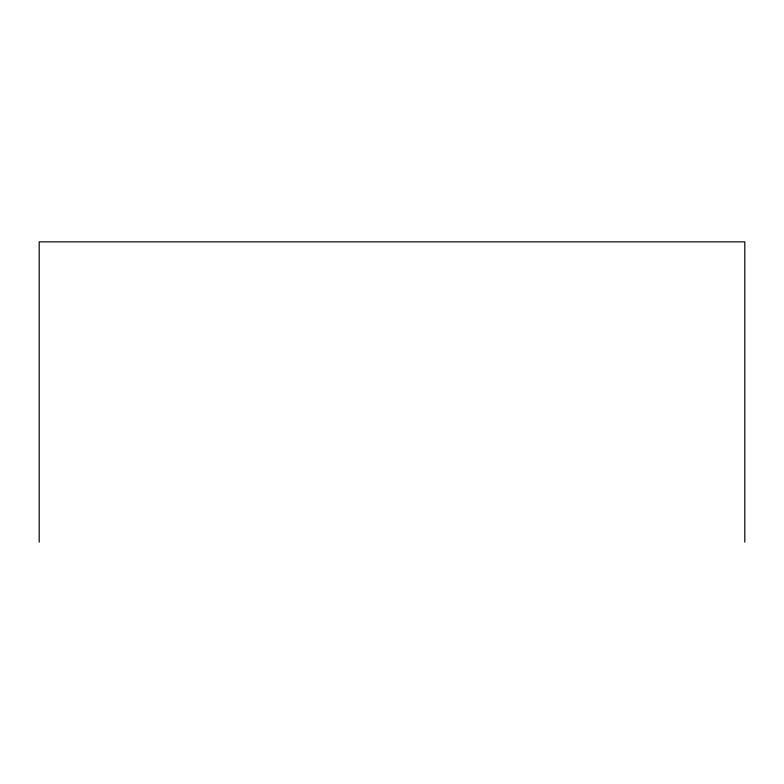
<?xml version="1.0" encoding="UTF-8"?>
<svg xmlns="http://www.w3.org/2000/svg" width="784" height="784" viewBox="0 0 784 784"><rect width="100%" height="100%" fill="white"/><g stroke="black" fill="none" stroke-linecap="round" stroke-linejoin="round"><path stroke-width="1.18" d="M744.8 542.146L744.8 241.854L39.2 241.854L39.2 542.146"/></g></svg>
